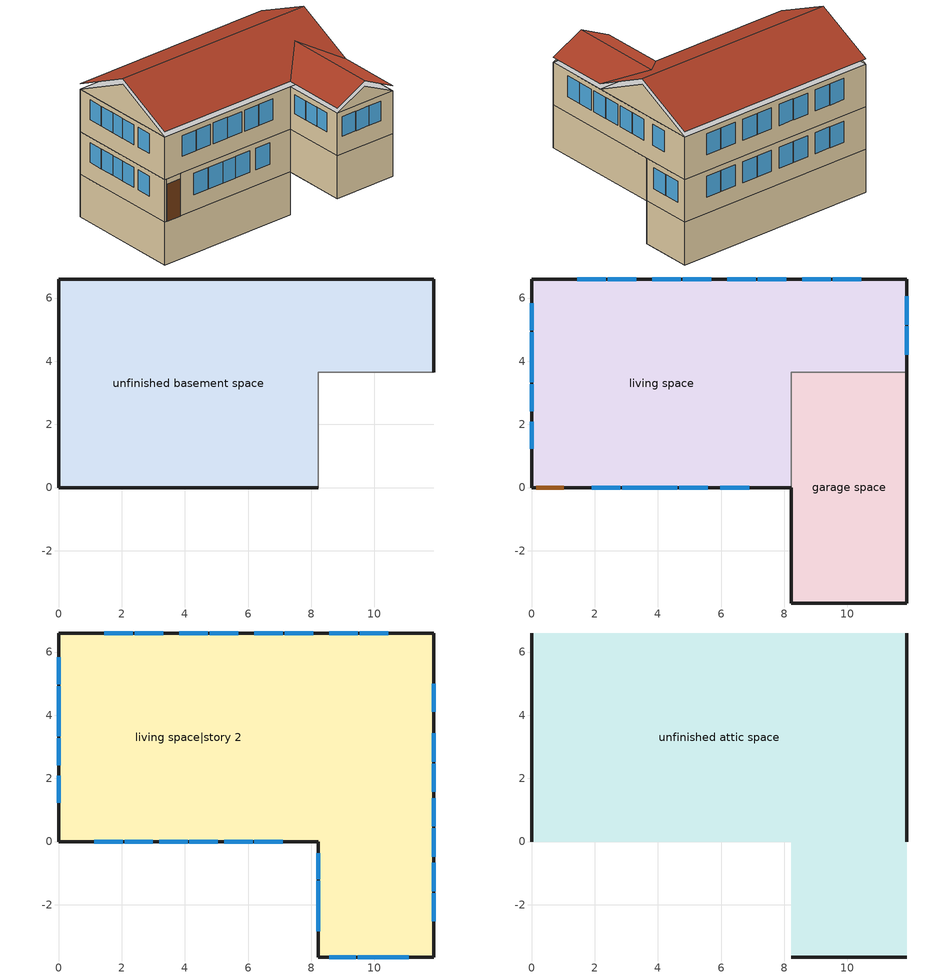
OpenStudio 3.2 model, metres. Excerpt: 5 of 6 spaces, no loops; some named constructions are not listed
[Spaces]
unfinished basement space
 floor foundation (FloorFndGrndUnfinB): 0,0 0,6.6 11.89,6.6 11.89,3.66 8.23,3.66 8.23,0 z-2.44
 wall foundation (WallFndGrndUnfinB): 11.89,3.66 11.89,6.6 0,6.6 0,0 8.23,0 z-2.44:0
 wall adiabatic (WallFndGrndUnfinB): 8.23,0 8.23,3.66 11.89,3.66 z-2.44:0
garage space
 floor foundation (FloorFndGrndUnfinSlab): 8.23,-3.66 8.23,3.66 11.89,3.66 11.89,-3.66 z0
 wall outside (WallExtUninsUnfin): 8.23,0 8.23,-3.66 11.89,-3.66 11.89,3.66 z0:2.44
 wall to living space (WallIntFinInsUnfin Reversed): 11.89,3.66 8.23,3.66 8.23,0 z0:2.44
living space
 floor to unfinished basement space (FloorUnfinBInsFin Reversed): 0,0 0,6.6 11.89,6.6 11.89,3.66 8.23,3.66 8.23,0 z0
 wall outside (WallExtInsFin): 11.89,3.66 11.89,6.6 0,6.6 0,0 0.13,0 1.05,0 8.23,0 z0:2.44
 window (WindowConstruction): 1.9,0 2.81,0 / 2.87,0 3.79,0 / 3.7,0 4.61,0 / 4.67,0 5.58,0 / 5.98,0 6.89,0 z0.92:2.13; 10.44,6.6 9.54,6.6 / 9.48,6.6 8.58,6.6 / 8.07,6.6 7.16,6.6 / 7.1,6.6 6.2,6.6 / 5.69,6.6 4.79,6.6 / 4.72,6.6 3.82,6.6 / 3.31,6.6 2.41,6.6 / 2.35,6.6 1.44,6.6 z0.93:2.13; 0,5.83 0,4.98 / 0,4.92 0,4.07 / 0,4.18 0,3.33 / 0,3.27 0,2.42 / 0,2.08 0,1.23 z1:2.13; 11.89,4.2 11.89,5.1 / 11.89,5.16 11.89,6.06 z0.94:2.13
 door (Door): 0.15,0 1.02,0 z0:2.13
living space|story 2
 floor to garage space (FloorFinInsUnfin): 11.89,3.66 11.89,-3.66 8.23,-3.66 8.23,3.66 z2.44
 floor to living space (FloorFinUninsFin): 11.89,6.6 11.89,3.66 8.23,3.66 8.23,0 0,0 0,6.6 z2.44
 wall outside (WallExtInsFin): 0,6.6 0,0 8.23,0 8.23,-3.66 11.89,-3.66 11.89,6.6 0,6.6 z2.44:4.88
 window (WindowConstruction): 1.14,0 2.03,0 / 2.09,0 2.98,0 / 3.19,0 4.08,0 / 4.15,0 5.04,0 / 5.25,0 6.14,0 / 6.2,0 7.09,0 / 11.89,-2.53 11.89,-1.64 / 11.89,-1.57 11.89,-0.68 / 11.89,-0.48 11.89,0.42 / 11.89,0.48 11.89,1.37 / 11.89,1.57 11.89,2.47 / 11.89,2.53 11.89,3.43 / 11.89,4.1 11.89,5 z3.38:4.57; 8.58,-3.66 9.42,-3.66 / 9.48,-3.66 10.32,-3.66 / 10.25,-3.66 11.09,-3.66 z3.45:4.57; 10.44,6.6 9.54,6.6 / 9.48,6.6 8.58,6.6 / 8.07,6.6 7.16,6.6 / 7.1,6.6 6.2,6.6 / 5.69,6.6 4.79,6.6 / 4.72,6.6 3.82,6.6 / 3.31,6.6 2.41,6.6 / 2.35,6.6 1.44,6.6 z3.37:4.57; 0,5.83 0,4.98 / 0,4.92 0,4.07 / 0,4.18 0,3.33 / 0,3.27 0,2.42 / 0,2.08 0,1.23 z3.44:4.57; 8.23,-0.37 8.23,-1.19 / 8.23,-1.25 8.23,-2.07 / 8.23,-2.03 8.23,-2.85 z3.48:4.57
unfinished attic space
 floor to living space|story 2 (FloorFinInsUnfinAttic): 11.89,6.6 11.89,0 0,0 0,6.6 z4.88; 8.23,-3.66 8.23,0 11.89,0 11.89,-3.66 z4.88
 wall outside (WallExtUninsUnfin): 0,3.3,6.53 0,6.6,4.88 0,0,4.88; 11.89,3.3,6.53 11.89,0,4.88 11.89,6.6,4.88; 8.23,-3.66,4.88 11.89,-3.66,4.88 10.06,-3.66,5.79
 roof outside (RoofUnfinInsExt): 0,3.3,6.83 11.89,3.3,6.83 11.89,6.6,5.18 0,6.6,5.18; 8.23,0,5.18 8.23,-3.66,5.18 10.06,-3.66,6.1 10.06,1.83,6.1; 11.89,0,5.18 10.06,1.83,6.1 10.06,-3.66,6.1 11.89,-3.66,5.18; 0,3.3,6.83 0,0,5.18 8.23,0,5.18 10.06,1.83,6.1 11.89,0,5.18 11.89,3.3,6.83
[Material] Roughness=Rough
Name | Thickness {m} | Conductivity {W/m-K} | Density {kg/m3} | Specific Heat {J/kg-K} | Thermal Absorptance | Solar Absorptance | Visible Absorptance
Drywall 0.5 in. | 0.0127 | 0.160291 | 801 | 837.4 | 0.9 | 0.5 | 0.1
FloorUATrussandIns | 0.0889 | 0.0634876 | 50.7834 | 1165.1 | 0.9 | 0.5 | 0.9
FloorUAAdditionalCeilingIns | 0.050038 | 0.060696 | 16.02 | 1046.75
RoofSheathing | 0.01905 | 0.115458 | 512.64 | 1214.23 | 0.82 | 0.3 | 0.3
WallSheathing | 0.0127 | 0.115458 | 512.64 | 1214.23 | 0.82 | 0.3 | 0.3
WallStudAndCavity 1 | 0.0889 | 0.0747562 | 162.403 | 1178.92 | 0.82 | 0.3 | 0.82
FloorIns | 0.23495 | 2.59817 | 67.691 | 1210.98 | 0.82 | 0.3 | 0.3
Wood Floor | 0.015875 | 0.115458 | 544.68 | 1214.23
Floor Covering | 0.0127 | 0.0433444 | 54.468 | 1339.84 | 0.9 | 0.9
FloorIns 1 | 0.1397 | 1.90491 | 67.691 | 1210.98 | 0.82 | 0.3 | 0.3
FloorFinStudAndAirFloor | 0.1397 | 0.557395 | 67.691 | 1210.98 | 0.9 | 0.5 | 0.9
[Construction]
FloorFinInsUnfinAttic Reversed: FloorUAAdditionalCeilingIns, FloorUATrussandIns, Drywall 0.5 in.
WallIntFinInsUnfin: WallSheathing, WallStudAndCavity 1
FloorUnfinBInsFin: FloorIns, RoofSheathing, Wood Floor, Floor Covering
FloorFinInsUnfin Reversed: Floor Covering, Wood Floor, RoofSheathing, FloorIns 1
FloorFinUninsFin Reversed: Floor Covering, Wood Floor, RoofSheathing, FloorFinStudAndAirFloor, Drywall 0.5 in.
[Schedule:Ruleset]
res mv_1 bath exhaust schedule: Default Day Schedule=Schedule Day 18; Summer Design Day Schedule=res mv_1 bath exhaust schedule summer design; Winter Design Day Schedule=res mv_1 bath exhaust schedule winter design
[Schedule:Day]
res nv_1 temp schedule allday1; res nv_1 temp schedule allday2; res nv_1 temp schedule allday3; res nv_1 temp schedule allday4; res nv_1 temp schedule allday10; res nv_1 temp schedule allday11; res nv_1 temp schedule allday12: 24, 0, 21.6667
res nv_1 temp schedule allday5; res nv_1 temp schedule allday6; res nv_1 temp schedule weekend7; res nv_1 temp schedule weekend8; res nv_1 temp schedule allday9: 24, 0, 17.2222
res nv_1 temp schedule weekday7; res nv_1 temp schedule weekday8: 12, 0, 17.2222, 20, 0, 10.5556, 24, 0, 17.2222
res nv_1 availability schedule allday1 on; res nv_1 availability schedule allday1 on 1; res nv_1 availability schedule allday1 on 2; res nv_1 availability schedule allday1 on 3; res nv_1 availability schedule allday1 on 4; res nv_1 availability schedule allday1 on 5; res nv_1 availability schedule allday1 on 6; res nv_1 availability schedule allday1 on 7; res nv_1 availability schedule allday1 on 8; res nv_1 availability schedule allday1 on 9; res nv_1 availability schedule allday1 on 10; res nv_1 availability schedule allday1 on 11: 1, 0, 1, 2, 0, 1, 3, 0, 1, 4, 0, 1, 5, 0, 1, 6, 0, 1, 7, 0, 1, 8, 0, 1, 9, 0, 1, 10, 0, 1, 11, 0, 1, 12, 0, 1, 13, 0, 1, 14, 0, 1, 15, 0, 1, 16, 0, 1, 17, 0, 1, 18, 0, 1, 19, 0, 1, 20, 0, 1, 21, 0, 1, 22, 0, 1, 23, 0, 1, 24, 0, 1
res mv_1 range exhaust schedule allday1; res mv_1 range exhaust schedule allday2; res mv_1 range exhaust schedule allday3; res mv_1 range exhaust schedule allday4; res mv_1 range exhaust schedule allday5; res mv_1 range exhaust schedule allday6; res mv_1 range exhaust schedule allday7; res mv_1 range exhaust schedule allday8; res mv_1 range exhaust schedule allday9; res mv_1 range exhaust schedule allday10; res mv_1 range exhaust schedule allday11; res mv_1 range exhaust schedule allday12: 15, 0, 0, 16, 0, 1, 24, 0, 0
Schedule Day 18; res mv_1 bath exhaust schedule winter design: 24, 0, 0
res mv_1 bath exhaust schedule allday1; res mv_1 bath exhaust schedule allday2; res mv_1 bath exhaust schedule allday3; res mv_1 bath exhaust schedule allday4; res mv_1 bath exhaust schedule allday5; res mv_1 bath exhaust schedule allday6; res mv_1 bath exhaust schedule allday7; res mv_1 bath exhaust schedule allday8; res mv_1 bath exhaust schedule allday9; res mv_1 bath exhaust schedule allday10; res mv_1 bath exhaust schedule allday11; res mv_1 bath exhaust schedule allday12: 4, 0, 0, 5, 0, 1, 24, 0, 0
res mv_1 bath exhaust schedule summer design: 24, 0, 1
[Schedule:Rule] Schedule Ruleset=res mv_1 bath exhaust schedule; Apply Sunday=Yes; Apply Monday=Yes; Apply Tuesday=Yes; Apply Wednesday=Yes; Apply Thursday=Yes; Apply Friday=Yes; Apply Saturday=Yes; Date Specification Type=DateRange; Start Day=1
Name | Rule Order | Day Schedule | Start Month | End Month | End Day
res mv_1 bath exhaust schedule allday rule1 | 11 | res mv_1 bath exhaust schedule allday1 | 1 | 1 | 31
res mv_1 bath exhaust schedule allday rule2 | 10 | res mv_1 bath exhaust schedule allday2 | 2 | 2 | 28
res mv_1 bath exhaust schedule allday rule3 | 9 | res mv_1 bath exhaust schedule allday3 | 3 | 3 | 31
res mv_1 bath exhaust schedule allday rule4 | 8 | res mv_1 bath exhaust schedule allday4 | 4 | 4 | 30
res mv_1 bath exhaust schedule allday rule5 | 7 | res mv_1 bath exhaust schedule allday5 | 5 | 5 | 31
res mv_1 bath exhaust schedule allday rule6 | 6 | res mv_1 bath exhaust schedule allday6 | 6 | 6 | 30
res mv_1 bath exhaust schedule allday rule7 | 5 | res mv_1 bath exhaust schedule allday7 | 7 | 7 | 31
res mv_1 bath exhaust schedule allday rule8 | 4 | res mv_1 bath exhaust schedule allday8 | 8 | 8 | 31
res mv_1 bath exhaust schedule allday rule9 | 3 | res mv_1 bath exhaust schedule allday9 | 9 | 9 | 30
res mv_1 bath exhaust schedule allday rule10 | 2 | res mv_1 bath exhaust schedule allday10 | 10 | 10 | 31
res mv_1 bath exhaust schedule allday rule11 | 1 | res mv_1 bath exhaust schedule allday11 | 11 | 11 | 30
res mv_1 bath exhaust schedule allday rule12 | 0 | res mv_1 bath exhaust schedule allday12 | 12 | 12 | 31
